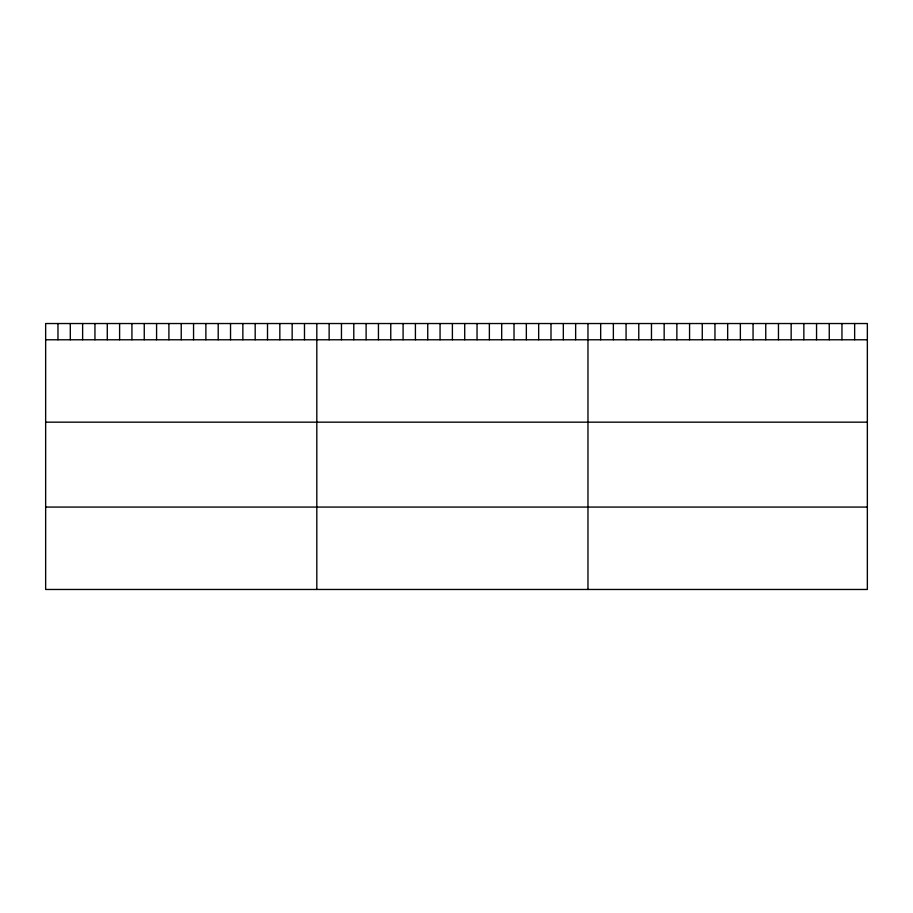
<?xml version="1.0" encoding="UTF-8"?>
<svg xmlns="http://www.w3.org/2000/svg" width="913" height="913" viewBox="0 0 913 913"><rect width="100%" height="100%" fill="white"/><g stroke="black" fill="none" stroke-linecap="round" stroke-linejoin="round"><path stroke-width="1.37" d="M867.35 339.773L867.35 589.467L45.65 589.467L45.65 323.533L867.35 323.533L867.35 339.773L45.65 339.773M45.65 422.171L867.35 422.171M45.65 507.069L867.35 507.069M854.648 323.533L854.648 339.773M841.957 323.533L841.957 339.773M829.255 323.533L829.255 339.773M816.553 323.533L816.553 339.773M803.851 323.533L803.851 339.773M791.16 323.533L791.16 339.773M778.458 323.533L778.458 339.773M765.756 323.533L765.756 339.773M753.054 323.533L753.054 339.773M740.363 323.533L740.363 339.773M727.661 323.533L727.661 339.773M714.959 323.533L714.959 339.773M702.268 323.533L702.268 339.773M689.566 323.533L689.566 339.773M676.864 323.533L676.864 339.773M664.162 323.533L664.162 339.773M651.471 323.533L651.471 339.773M638.769 323.533L638.769 339.773M626.067 323.533L626.067 339.773M613.365 323.533L613.365 339.773M600.674 323.533L600.674 339.773M587.972 323.533L587.972 589.467M575.647 323.533L575.647 339.773M563.321 323.533L563.321 339.773M550.996 323.533L550.996 339.773M538.67 323.533L538.67 339.773M526.345 323.533L526.345 339.773M514.019 323.533L514.019 339.773M501.694 323.533L501.694 339.773M489.368 323.533L489.368 339.773M477.043 323.533L477.043 339.773M464.717 323.533L464.717 339.773M452.392 323.533L452.392 339.773M440.066 323.533L440.066 339.773M427.741 323.533L427.741 339.773M415.415 323.533L415.415 339.773M403.09 323.533L403.09 339.773M390.764 323.533L390.764 339.773M378.439 323.533L378.439 339.773M366.113 323.533L366.113 339.773M353.788 323.533L353.788 339.773M341.462 323.533L341.462 339.773M329.137 323.533L329.137 339.773M316.811 323.533L316.811 589.467M304.486 323.533L304.486 339.773M292.16 323.533L292.16 339.773M279.834 323.533L279.834 339.773M267.509 323.533L267.509 339.773M255.184 323.533L255.184 339.773M242.858 323.533L242.858 339.773M230.533 323.533L230.533 339.773M218.207 323.533L218.207 339.773M205.882 323.533L205.882 339.773M193.556 323.533L193.556 339.773M181.231 323.533L181.231 339.773M168.905 323.533L168.905 339.773M156.579 323.533L156.579 339.773M144.254 323.533L144.254 339.773M131.929 323.533L131.929 339.773M119.603 323.533L119.603 339.773M107.278 323.533L107.278 339.773M94.952 323.533L94.952 339.773M82.627 323.533L82.627 339.773M70.301 323.533L70.301 339.773M57.976 323.533L57.976 339.773"/></g></svg>
